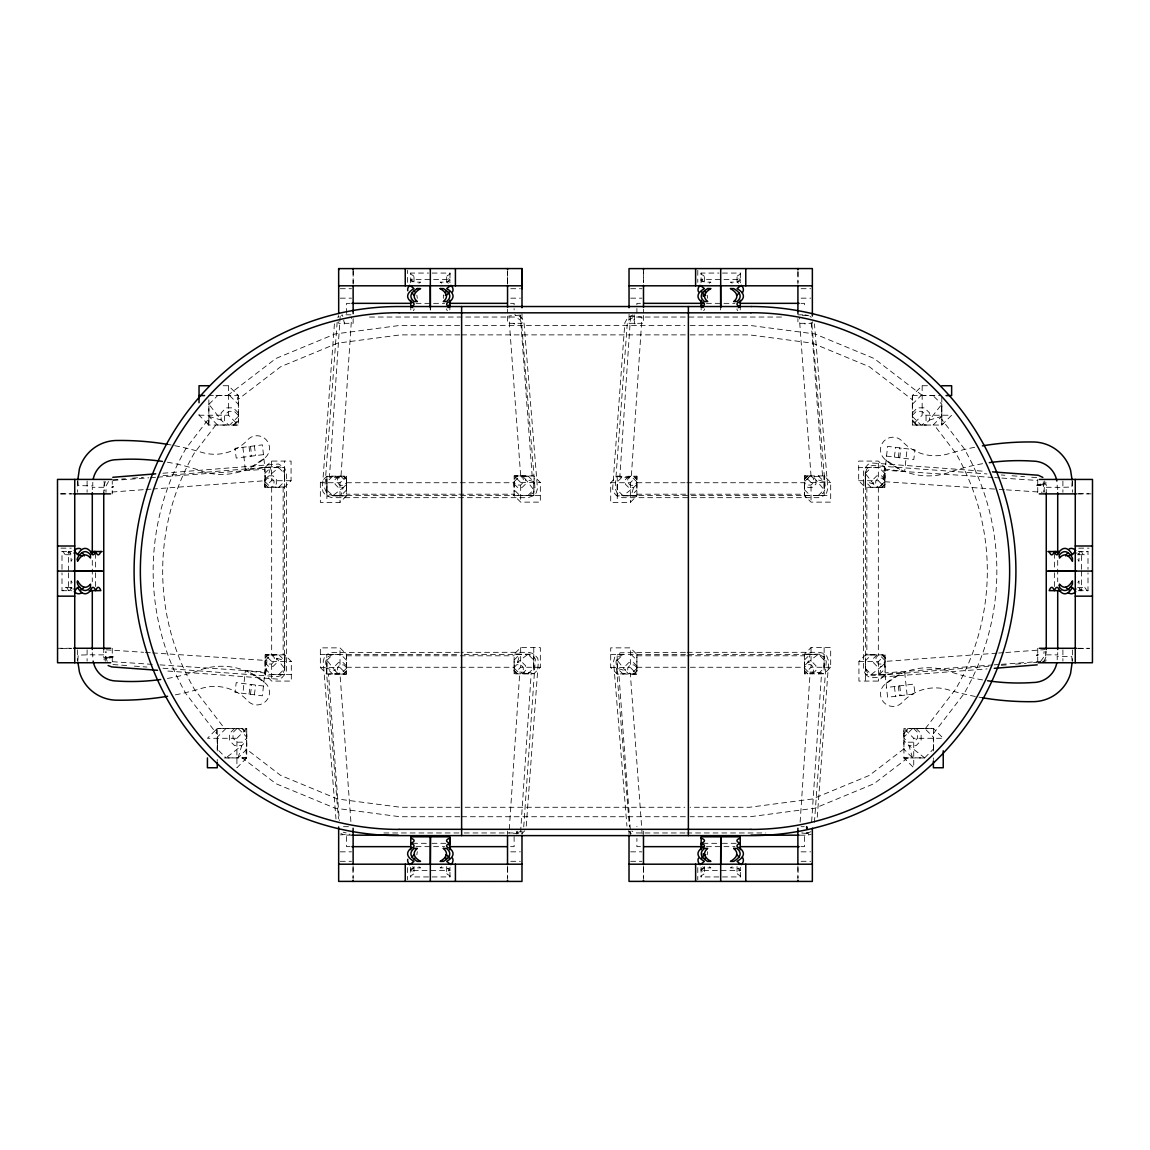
<?xml version="1.0" encoding="UTF-8"?>
<svg xmlns="http://www.w3.org/2000/svg" width="1150" height="1150" viewBox="0 0 1150 1150"><rect width="100%" height="100%" fill="white"/><g stroke="black" fill="none" stroke-linecap="round" stroke-linejoin="round"><path stroke-width="0.75" stroke-dasharray="5 3.75" d="M68.497 572.858L68.497 590.697A60.447 7.949 90 0 0 63.293 590.697L61.999 590.697L61.999 572.858M223.143 385.739L228.505 385.739L238.338 395.571L238.338 421.015L234.312 425.04M277.394 654.867L267.792 654.867L265.104 657.556L265.104 674.518L271.659 681.073L291.309 681.073L291.309 661.423L284.754 654.867L265.104 654.867L265.104 674.518L291.309 674.518M285.099 655.212L284.754 660.617L276.561 658.231L273.211 654.867M320.347 482.727L320.347 502.378L339.998 502.378L346.538 495.823L346.538 476.172L326.887 476.172L320.347 482.727L339.998 482.727L346.538 476.172L346.538 488.448M459.296 652.323L331.344 652.481L326.83 654.451L326.887 674.072L320.347 667.532L320.347 647.867L339.998 647.867L346.538 654.422L346.538 674.072L326.887 674.072L326.887 668.322L335.081 670.723L338.445 674.072M339.998 482.727L339.998 502.378M334.262 674.072L343.864 674.072L346.538 671.399L346.538 654.422L345.503 653.387M326.543 476.517L343.864 476.172L346.538 478.846L346.538 494.198L514.122 494.198L514.122 495.578L520.677 502.133L540.327 502.133L540.327 482.468L533.773 475.927L514.122 475.927L514.122 491.596M353.136 283.662L353.136 268.611M407.416 282.368L407.416 270.336M428.548 876.932L410.694 876.932L410.694 875.639A60.447 7.949 0 0 0 410.694 870.464L410.694 869.156A60.447 7.949 0 0 0 413.885 866.999M432.127 273.067L449.981 273.067L449.966 274.361A60.447 7.949 0 0 0 449.966 279.536L449.966 280.844A60.447 7.949 0 0 0 446.775 283.001M507.524 282.368L507.524 272.047M507.552 283.662L507.552 271.918M334.42 323.854L322.302 488.477L323.021 491.869L325.967 495.578L331.789 497.677L528.066 497.677L533.844 495.549L534.117 476.272M685.429 652.323L620.482 652.783L617.191 654.451L617.248 674.072L610.707 667.532L610.707 647.867L630.358 647.867L636.899 654.422L636.899 674.072L617.248 674.072L617.248 668.322L625.442 670.723L628.806 674.072M634.225 674.072L636.899 671.399L636.899 654.422M718.908 876.932L701.054 876.932L701.054 875.639A60.447 7.949 0 0 0 701.054 870.464L701.054 869.156A60.447 7.949 0 0 0 704.246 866.999M722.488 273.067L740.341 273.067L740.327 274.361A60.447 7.949 0 0 0 740.327 279.536L740.327 280.844A60.447 7.949 0 0 0 737.136 283.001M804.482 661.552L804.482 673.828L824.133 673.828L830.688 667.273L830.688 647.622L811.038 647.622L804.827 653.832M805.518 496.613L804.482 495.578L804.482 475.927L824.133 475.927L830.688 482.468L830.688 502.133L811.038 502.133L804.482 495.578L804.482 478.601L807.171 475.927M825.182 476.963L824.133 475.927L824.133 489.814L812.59 475.927M884.882 473.441L879.146 467.705L865.246 467.633L865.246 487.284L858.691 480.729L858.691 461.078L878.341 461.078L884.896 467.633L884.896 487.284L865.246 487.284L865.246 481.534L873.439 483.934L876.789 487.284M876.286 654.867L871.24 654.867L865.562 660.603L865.49 674.518L870.306 677.896L987.117 668.912M872.606 487.284L882.208 487.284L884.896 484.596L884.896 467.633L858.691 467.633M903.929 746.882L903.929 732.478L907.954 728.453L933.398 728.453L943.23 738.286L913.747 738.286L903.929 728.453L903.929 757.936L913.747 767.754L913.747 738.286M933.398 749.311L933.297 737.064L924.701 728.467M927.518 385.739L922.156 385.739L912.338 395.571L912.338 425.04L941.807 425.04L941.807 404.211L933.11 395.686M1081.503 569.293L1081.503 551.454A60.447 7.949 90 0 0 1086.707 551.454L1088.001 551.454L1088.001 569.293M105.254 661.221L105.915 651.418M340.184 316.322L329.446 477.207L340.874 477.969L351.627 317.084M509.277 829.337L519.8 672.031L531.228 672.793L520.476 833.678L509.048 832.916M800.127 822.193L810.161 672.031L821.589 672.793L811.555 822.954M1043.984 492.372L1044.746 480.93M637.043 826.663L636.741 826.577M77.812 660.747L78.229 655.112L92.862 654.724A24.136 24.136 0 0 0 93.193 661.394M526.24 826.146L538.358 661.523L537.654 658.131L533.672 653.746L528.885 652.323L461.078 652.323M814.416 822.423L826.261 661.509L824.794 657.426L819.087 654.551L687.269 654.551M817.262 817.204L828.719 661.523L826.792 656.104L822.926 653.186L819.246 652.323L687.211 652.323M1072.188 481.404L1071.771 487.054L1057.138 487.427A24.136 24.136 0 0 0 1056.807 480.757M523.724 826.951L535.368 658.95L532.349 655.629L528.727 654.551L461.035 654.551M263.637 686.061L236.21 682.611L234.988 692.357L262.401 695.808L264.859 673.038L245.367 670.579L242.909 693.364M886.363 456.09L913.79 459.54L915.012 449.794L887.599 446.344L885.141 469.114L904.633 471.572L907.091 448.802M249.033 694.126L250.269 684.379M250.47 694.312L251.692 684.566M254.394 694.801L255.616 685.055M894.384 457.096L895.606 447.35M898.308 457.599L899.53 447.853M899.731 457.772L900.967 448.026M337.166 322.115L324.774 488.491L326.844 493.249L331.947 495.449L527.893 495.449L532.953 493.235L535.009 488.491L521.568 323.049L519.915 319.585L514.452 317.041L367.339 317.041M533.773 668.064L533.773 654.178L514.122 654.178L520.677 647.622L540.327 647.622L540.327 667.273L533.773 673.828L514.122 673.828L514.122 654.178L519.872 654.178L517.486 662.371L514.122 665.735M830.688 667.273L811.038 667.273L804.482 673.828L804.482 654.178L810.232 654.178L807.846 662.371L804.482 665.735M105.397 481.62L103.903 485.429L103.744 492.143M1043.812 661.609L1046.098 656.722L1046.256 651.303M215.826 425.04L194.292 453.1A235.951 235.951 0 0 0 194.292 689.051L224.523 728.453M925.477 728.453L955.708 689.051A235.951 235.951 0 0 0 955.708 453.1L934.174 425.04M933.398 733.643L963.959 693.824A245.482 245.482 0 0 0 963.959 448.342L941.807 419.463M524.788 830.774L521.971 833.52M108.531 481.505L106.102 485.918L105.972 492.344M284.855 486.939L264.859 487.284L264.859 467.633L262.401 444.863L234.988 448.313L236.21 458.059L263.637 454.609M616.903 476.517L636.899 476.172L636.899 495.823L630.358 502.378L610.707 502.378L610.707 482.727L617.248 476.172L622.998 476.172L617.32 481.908L617.334 490.015L623.07 495.751L631.178 495.751L636.899 490.015M522.977 673.828L534.117 673.483M941.807 397.296L941.807 425.04L943.359 423.488M818.383 673.828L824.478 673.483M208.969 404.283L217.566 395.686M219.909 425.04L229.713 425.04L238.338 416.401M233.306 425.04L238.338 420.009M242.909 447.321L245.367 470.091L264.859 467.633L271.414 461.078L291.065 461.078L291.065 480.729L284.51 487.284L273.714 487.284M264.859 479.191L278.76 467.633L265.204 467.288M264.859 473.441L270.595 467.705L268.223 475.827L272.967 475.827L276.316 479.176L276.331 483.92L272.967 487.284M264.859 480.815L267.548 478.141L271.328 478.127L274.016 480.815L274.016 484.596L271.342 487.284L267.548 487.284L264.859 484.61L264.859 475.007M291.065 480.729L271.414 480.729L264.859 487.284L264.874 481.534L270.624 487.284M278.717 487.284L284.438 481.548L284.51 467.633L278.573 464.011L162.883 473.239M332.695 476.172L326.959 481.908L326.974 490.015L332.709 495.751M338.431 476.172L335.081 479.536L335.081 484.279L338.445 487.629L343.189 487.629L346.538 484.265M340.069 476.172L337.396 478.86L337.396 482.641L340.069 485.314L343.864 485.314L346.538 482.641M346.538 490.015L340.817 495.751L332.652 495.823L343.189 487.629L340.788 495.823L346.193 496.168M265.104 658.231L268.467 654.867M265.104 660.632L270.854 654.867L265.104 654.867L271.659 661.423L271.659 681.073M215.711 730.006L217.264 728.453L242.722 728.453L246.732 732.478L246.747 746.882M278.961 674.446L284.683 668.711M225.975 728.467L217.379 737.064L217.379 749.225L225.989 757.821M234.586 728.467L229.554 733.499L229.554 740.614L234.586 745.646L241.716 745.646L246.747 740.614M237.029 728.453L233.019 732.478L233.019 738.171L237.044 742.181L242.722 742.181L246.747 738.156M236.914 738.286L246.747 728.453L246.747 757.936L236.914 767.754L236.914 738.286L207.431 738.286L217.264 728.453L217.264 750.993M326.959 660.244L332.695 654.494M514.122 479.291L517.486 475.927M246.747 749.211L238.151 757.821L225.903 757.936L241.716 745.646L238.107 757.922L246.747 757.936L245.18 759.489M514.122 481.692L519.872 475.927L514.122 475.927L520.677 482.468L520.677 502.133M346.538 668.308L340.788 674.072L346.538 674.072L339.998 667.532L339.998 647.867M343.189 674.072L346.538 670.709M527.979 495.506L533.701 489.756M628.791 476.172L625.442 479.536L625.442 484.279L628.806 487.629L633.549 487.629L636.899 484.265M630.43 476.172L627.756 478.86L627.756 482.641L630.43 485.314L634.225 485.314L636.899 482.641M610.707 482.727L630.358 482.727L636.899 476.172L636.899 481.922L631.134 476.172M636.554 496.168L631.149 495.823L633.549 487.629L623.012 495.823M514.122 659.985L519.857 654.249M514.122 667.359L516.81 664.686L520.591 664.686L523.279 667.359L523.279 671.14L520.605 673.828M540.327 667.273L520.677 667.273L514.122 673.828L514.136 668.078L519.886 673.828M522.229 673.828L525.593 670.464L525.579 665.721L522.229 662.371L517.486 662.371L528.023 654.178M527.979 673.828L533.701 668.092L533.701 659.985L527.965 654.249M617.32 660.244L623.056 654.494L617.248 654.422L614.79 657.11L613.554 661.523L626.937 826.16M804.482 479.291L807.846 475.927M810.218 475.927L804.482 481.663L810.232 475.927L804.482 475.927L811.038 482.468L811.038 502.133M636.899 668.308L631.149 674.072L636.899 674.072L630.358 667.532L630.358 647.867M633.549 674.072L636.899 670.709M916.349 425.04L912.338 421.015L912.338 395.571L913.891 394.004M818.34 495.506L824.061 489.756M912.338 404.268L920.949 395.672M912.338 412.879L917.369 407.848L924.485 407.862L929.516 412.893L929.516 420.009L924.485 425.04M912.338 415.337L916.363 411.312L922.041 411.326L926.052 415.337L926.052 421.029L922.041 425.04M922.156 385.739L922.156 415.222L912.338 425.04L930.753 425.04M865.318 473.441L871.039 467.705M933.096 425.04L941.692 416.444L941.706 404.283L929.516 420.009L941.807 416.415M879.146 487.284L884.896 481.519L879.161 487.284L884.896 487.284L878.341 480.729L878.341 461.078M941.807 425.04L951.639 415.222L922.156 415.222M881.533 487.284L884.896 483.92M804.482 659.985L810.218 654.249M810.966 673.828L813.639 671.14L813.639 667.359L810.951 664.686L807.171 664.686L804.482 667.359L804.482 671.154L807.171 673.828M812.59 673.828L815.954 670.464L815.939 665.721L812.59 662.371L807.846 662.371L818.383 654.178L824.061 659.985L824.133 668.064M818.34 673.828L824.061 668.092L824.133 654.178L804.482 654.178M907.091 694.844L904.633 672.06L885.141 674.518L878.586 681.073L858.935 681.073L858.935 661.423L865.49 654.867L885.141 654.867L885.141 674.518L887.599 697.288L915.012 693.838L913.79 684.092L886.363 687.542M877.033 654.867L873.669 658.231L873.684 662.975L877.033 666.324L881.777 666.324L885.141 662.975M878.658 654.867L875.984 657.556L875.984 661.336L878.672 664.024L882.452 664.024L885.141 661.336M858.935 661.423L878.586 661.423L885.141 654.867L885.126 660.617L879.376 654.867M879.405 674.446L885.141 668.711M871.24 674.518L881.777 666.324L879.391 674.518L885.141 674.518L884.106 675.553M903.929 733.484L908.96 728.453M912.568 728.453L903.929 737.078L903.929 728.453L933.398 728.453L934.95 730.006M924.686 757.821L933.283 749.225M528.023 495.578L533.773 495.578L536.231 492.89L537.481 488.477L524.098 323.84C524.069 318.866 519.398 314.971 514.611 314.812M174.642 445.668A282.469 282.469 0 0 1 202.515 452.582A45.066 45.066 0 0 0 248.529 438.984A12.535 12.535 0 0 1 266.239 439.817A12.535 12.535 0 0 1 265.406 457.527L250.254 467.82M975.358 696.483A282.469 282.469 0 0 1 947.485 689.569A45.066 45.066 0 0 0 901.471 703.182A12.535 12.535 0 0 1 883.761 702.334A12.535 12.535 0 0 1 884.594 684.624L899.746 674.331M1040.693 661.264L1043.639 657.254L1044.027 651.604M227.571 395.571L275.899 358.484L335.096 333.96L399.869 325.436L459.856 325.436M903.929 748.88L869.342 775.416L812.432 798.991L749.498 807.271L690.129 807.271M907.652 757.936L874.101 783.667L814.904 808.191L750.131 816.73L690.144 816.73M337.626 317.271L338.704 316.48M521.367 831.091L516.652 832.959L461.035 832.959M810.908 831.694L808.048 832.83L801.622 832.959M811.152 834.167L808.551 835.015L807.961 832.485M341.147 315.33L342.484 314.985L342.815 316.48M107.712 658.059L103.917 658.936L104.765 661.538M1042.288 484.092L1046.083 483.216L1045.738 481.893M416.846 295.205L417.321 298.296M707.207 295.205L707.681 298.296M332.781 654.551L327.707 656.765L325.651 661.509L338.445 818.843M623.142 654.551L618.067 656.765L616.012 661.509L629.452 826.951M112.944 479.766L125.451 478.745M132.609 478.17L143.333 477.293M162.998 475.698L277.423 466.397C284.798 466.569 285.473 476.229 284.438 481.548M988.784 666.31L872.577 675.754L867.833 673.699L865.619 668.639L865.619 472.679L866.697 469.071L869.227 466.454L872.577 465.52L987.002 473.929M1001.305 665.289L1008.449 664.714M1015.608 664.139L1026.332 663.262M1033.491 662.673L1037.056 662.386M1042.389 484.883L1046.256 484.596L1046.256 491.711M107.611 657.268L103.744 657.556L103.744 650.44M802.484 315.718L810.649 315.114M112.987 480.456L148.724 477.825M150.506 477.696L155.868 477.293M157.651 477.164L264.859 469.257L265.707 480.686L153.137 488.994M112.039 492.027L144.21 489.641M145.993 489.512L151.354 489.124M996.863 653.171L884.292 661.466L885.141 672.894L992.349 664.988M998.646 653.027L1004.008 652.639M1005.79 652.51L1045.106 649.606M994.132 664.858L999.494 664.456M1001.276 664.326L1040.592 661.437M1042.374 661.293L1045.954 661.034L1045.221 651.245M340.371 834.886L350.175 834.167M410.708 282.771L410.708 273.067L428.562 273.067M701.069 282.771L701.069 273.067L718.923 273.067M340.299 288.707L351.541 288.707M510.758 288.707L520.404 288.707M630.66 288.707L641.901 288.707M801.119 288.707L810.764 288.707M340.299 298.166L351.541 298.166M510.758 298.166L520.404 298.166M630.66 298.166L641.901 298.166M801.119 298.166L810.764 298.166M350.103 303.341L346.538 303.341L346.538 314.812M416.07 303.341L444.604 303.341M510.557 303.341L514.122 303.341L514.122 309.896M640.464 303.341L636.899 303.341L636.899 313.174M706.431 303.341L734.951 303.341M800.917 303.341L804.482 303.341L804.482 308.257M350.966 314.812L343.85 314.812L343.965 316.336M797.856 314.812L804.482 314.812M781.482 317.041L634.383 317.041L628.949 319.599L627.311 323.049L615.135 488.491L617.205 493.249L622.308 495.449L818.254 495.449L823.314 493.235L825.369 488.491L811.713 322.115M465.189 325.436L684.811 325.436M690.144 325.436L750.131 325.436L814.904 333.96L874.101 358.484L922.429 395.571M459.871 334.88L400.502 334.88L337.568 343.16L280.658 366.735L237.662 399.726L237.662 395.571M461.624 334.88L688.376 334.88M690.129 334.88L749.498 334.88L812.432 343.16L869.342 366.735L912.338 399.726M229.698 395.571L212.304 395.571M920.977 395.571L936.632 395.571M238.093 728.453L246.732 737.078L246.747 728.453L216.603 728.453L216.603 733.643L186.041 693.824A245.482 245.482 0 0 1 186.041 448.342L208.193 419.463L208.193 425.04L238.338 425.04L238.338 395.571L208.854 395.571L208.854 425.04L199.036 415.222L199.036 411.643M912.338 395.571L940.082 395.571M199.036 415.222L228.505 415.222L238.338 425.04L229.713 425.04M264.859 467.633L284.51 467.633L286.609 473.354L286.609 669.631L285.746 673.296L281.851 677.853L277.423 679.104L164.68 670.809M526.413 475.927L516.81 475.927L514.122 478.601L514.136 489.828L519.872 495.506M858.691 480.729L878.341 480.729M520.677 482.468L540.327 482.468M811.038 482.468L830.688 482.468M346.538 482.741L514.122 482.741L514.122 495.578L540.327 495.578M636.899 482.741L685.041 482.741M686.823 482.741L804.482 482.741M103.744 487.284L92.288 487.284L92.288 490.849M1046.256 487.284L1057.712 487.284L1057.712 490.849M60.289 493.868L72.608 493.868M1078.7 493.753L1089.007 493.753M60.993 493.882L71.3 493.882M1077.392 493.882L1092.443 493.882M636.899 494.198L688.606 494.198M690.388 494.198L804.482 494.198M804.482 495.578L830.688 495.578M346.538 495.823L326.887 495.823L326.887 502.378M636.899 495.823L617.248 495.823L617.248 481.936M60.993 548.162L71.3 548.162M1078.7 548.162L1089.007 548.162M61.999 569.293L61.999 551.439L71.717 551.439M1078.283 551.454L1088.001 551.454M65.881 554.717L72.378 554.717M1077.622 554.731L1084.119 554.731M65.881 587.42L72.378 587.42M1077.622 587.434L1084.119 587.434M61.999 590.697L71.717 590.697M1078.283 590.712L1088.001 590.712L1088.001 572.872M57.557 648.269L72.608 648.269M1077.392 648.298L1089.711 648.298M60.993 648.413L71.3 648.413M1078.7 648.399L1089.007 648.399M320.347 654.422L459.253 654.551M610.707 654.422L685.486 654.551M103.744 654.867L92.288 654.867L92.288 651.303M1046.256 654.867L1057.712 654.867L1057.712 651.303M346.538 655.802L514.122 655.802M636.899 655.802L685.041 655.802M686.823 655.802L804.482 655.802M271.659 661.423L291.309 661.423M346.538 667.259L514.122 667.259M636.899 667.259L688.606 667.259M690.388 667.259L804.482 667.259M320.347 667.532L339.998 667.532M610.707 667.532L630.358 667.532M885.141 674.518L865.49 674.518L863.391 668.797L863.391 472.521L864.254 468.855L868.149 464.298L872.577 463.048L985.32 471.342M224.207 757.936L246.747 757.936M905.481 759.489L903.929 757.936L926.469 757.936M903.929 757.936L912.554 757.922L908.96 745.646L903.929 740.614M459.871 807.271L400.502 807.271L337.568 798.991L280.658 775.416L246.071 748.88L246.071 757.936M465.189 807.271L684.811 807.271M459.856 816.73L399.869 816.73L335.096 808.191L275.899 783.667L242.348 757.936M461.624 816.73L688.376 816.73M343.476 826.692L351.512 826.692M801.104 826.692L804.31 826.692M383.899 832.959L459.238 832.959M685.012 832.959L636.582 832.959L631.839 831.105M686.809 832.959L765.742 832.959M351.397 835.188L344.684 835.029L340.874 833.549M800.069 835.188L807.185 835.188L806.984 832.614M412.577 843.309L428.648 843.309M432.012 843.309L448.069 843.309M702.938 843.309L719.009 843.309M722.372 843.309L738.429 843.309M350.103 846.659L346.538 846.659L346.538 835.188M416.07 846.659L444.604 846.659M510.557 846.659L514.122 846.659L514.122 835.188M640.464 846.659L636.899 846.659L636.899 838.465M706.431 846.659L734.951 846.659M800.917 846.659L804.482 846.659L804.482 835.188M340.271 851.834L351.512 851.834M510.744 851.834L520.375 851.834M630.631 851.834L641.872 851.834M801.104 851.834L810.736 851.834M340.271 861.292L351.512 861.292M510.744 861.292L520.375 861.292M630.631 861.292L641.872 861.292M801.104 861.292L810.736 861.292M432.113 876.932L449.966 876.932L449.966 867.229M722.473 876.932L740.327 876.932L740.327 867.229M818.383 495.578L824.133 495.578L826.591 492.89L827.842 488.477L814.459 323.84M61.999 551.439L63.293 551.439A60.447 7.949 90 0 0 68.468 551.439L69.791 551.439A60.447 7.949 90 0 0 71.933 554.631M1088.001 590.712L1086.707 590.712A60.447 7.949 90 0 0 1081.532 590.712L1080.209 590.712A60.447 7.949 90 0 0 1078.068 587.521M871.24 654.867L865.49 654.867L865.49 681.073M917.197 728.453L924.773 728.467M992.896 477.466L883.861 470.177L883.085 481.62L997.496 489.268M994.693 477.595L1000.054 477.94M1001.837 478.069L1037.587 480.456M999.292 489.382L1004.654 489.742M1006.437 489.857L1042.188 492.243M106.016 649.793L143.563 652.294M145.346 652.409L150.708 652.769M152.504 652.898L266.915 660.531L266.139 671.974L157.104 664.686M112.413 661.696L155.308 664.571M802.671 833.132L810.836 833.678M1001.305 474.993L1004.884 475.252M1012.029 475.769L1024.549 476.704M1031.694 477.221L1038.004 477.696M112.944 664.542L127.247 665.591M134.392 666.123L146.912 667.043M162.998 668.222L277.423 676.646L280.772 675.697L283.303 673.095L284.381 669.473L284.51 461.078M444.173 295.234L443.354 295.047L443.354 298.296M804.971 314.812L808.953 315.804M346.222 832.959L343.203 832.212M707.192 854.795L707.667 851.704M416.832 854.795L417.306 851.704M533.773 481.677L525.579 479.277L522.229 475.927M899.746 469.301L884.594 459.022A12.535 12.535 0 0 1 883.761 441.298A12.535 12.535 0 0 1 901.471 440.464A45.066 45.066 0 0 0 947.485 454.063A282.469 282.469 0 0 1 975.358 447.149M250.254 672.851L265.406 683.143A12.535 12.535 0 0 1 266.239 700.853A12.535 12.535 0 0 1 248.529 701.687A45.066 45.066 0 0 0 202.515 688.088A282.469 282.469 0 0 1 174.642 695.003M810.146 316.451L811.224 317.256M631.235 833.549L628.403 830.803M884.882 479.176L881.533 475.827L876.789 475.827L873.425 479.191L873.439 483.934L865.246 473.397L865.318 481.548L871.053 487.284M884.896 480.815L882.208 478.127L878.413 478.141L875.739 480.815L875.739 484.61L878.428 487.284M818.326 475.927L824.061 481.649L815.939 479.277L815.954 484.021L812.59 487.384L807.846 487.384L804.497 484.035M810.951 475.927L813.639 478.601L813.639 482.396L810.966 485.07L807.171 485.07L804.482 482.396M804.497 489.771L810.232 495.506M882.452 654.867L885.141 657.541L885.141 667.158M881.777 654.867L885.141 658.231M865.562 668.725L871.298 674.446M634.225 476.172L636.899 478.846L636.899 488.448M633.549 476.172L636.899 479.521M804.497 668.078L810.247 673.828M804.497 670.479L807.846 673.828M527.965 475.927L533.701 481.649L533.773 495.578M520.591 475.927L523.279 478.601L523.279 482.396L520.605 485.07L516.81 485.07L514.122 482.396M514.136 484.035L517.486 487.384L522.229 487.384L525.593 484.021L525.579 479.277L533.773 489.814M631.163 654.494L636.899 660.229M636.899 665.965L633.549 662.616L628.791 662.616L625.442 665.979L625.442 670.723L617.248 660.186L617.334 668.351L623.07 674.072M636.899 667.604L634.225 664.93L630.43 664.93L627.756 667.604L627.756 671.399L630.43 674.072M343.189 476.172L346.538 479.521M340.774 476.172L346.538 481.922M514.136 670.479L517.486 673.828M238.338 395.571L236.785 394.004M516.81 673.828L514.122 671.154L514.122 661.552M229.727 395.672L238.323 404.268M238.323 412.879L233.292 407.848L226.176 407.862L221.145 412.893L221.145 420.009L226.176 425.04M238.338 415.337L234.312 411.312L228.62 411.326L224.609 415.337L224.609 421.029L228.634 425.04M278.702 467.705L284.438 473.441M217.58 425.04L208.969 416.444L208.854 404.211L221.145 420.009L208.869 416.415L208.854 425.04L207.302 423.488M264.859 483.934L268.223 487.284M346.538 660.229L340.803 654.494L326.887 654.422L324.429 657.11L323.193 661.523L335.987 819.001M346.538 665.965L343.189 662.616L338.431 662.616L335.081 665.979L335.081 670.723L326.887 660.186L326.974 668.351L332.709 674.072M346.538 667.604L343.864 664.93L340.069 664.93L337.396 667.604L337.396 671.399L340.069 674.072M278.947 654.867L284.683 660.603L284.754 668.754L276.561 658.231L276.575 662.975L273.211 666.324L268.467 666.324L265.118 662.975M271.572 654.867L274.261 657.541L274.261 661.336L271.587 664.024L267.792 664.024L265.104 661.336M265.118 668.725L270.854 674.446L284.754 674.518L284.754 654.867M241.701 728.453L246.732 733.484M912.338 416.401L920.963 425.04M912.338 420.009L917.369 425.04M916.09 728.467L921.121 733.499L921.107 740.614L916.076 745.646L908.96 745.646L924.758 757.936L912.525 757.821L903.929 749.211M913.632 728.453L917.657 732.478L917.643 738.171L913.632 742.181L907.939 742.181L903.929 738.156M107.252 661.293L106.116 658.433L105.987 652.007M1043.251 481.764L1044.013 491.941M517.313 831.234L517.902 833.793M343.678 320.203L344.554 323.998L344.252 320.131M899.731 685.86L900.967 695.606M898.308 686.047L899.53 695.793M894.384 686.536L895.606 696.282M254.394 445.869L255.616 455.616M250.47 446.358L251.692 456.119M249.033 446.545L250.269 456.291M634.211 314.812L634.915 323.998L632.845 314.985L627.986 317.271L624.867 322.748L612.663 488.477L613.381 491.869L616.328 495.578L622.15 497.677L818.426 497.677L824.205 495.549L824.133 475.927M516.523 831.335L516.724 833.937M1072.087 660.819L1071.771 656.592L1057.138 656.204A24.136 24.136 0 0 1 1056.807 662.874M811.181 322.259L822.523 475.927L811.095 476.761L799.351 317.745M642.16 834.052L630.301 673.239L618.872 674.072L630.344 829.524M630.473 831.321L630.732 834.886M350.879 821.531L339.94 673.239L328.512 674.072L339.322 820.597M104.046 481.117L104.779 490.921M77.913 481.332L78.229 485.573L92.862 485.947A24.136 24.136 0 0 1 93.193 479.277M884.882 473.383L884.896 478.429M740.327 876.932L740.327 875.639A60.447 7.949 0 0 1 740.327 870.464L740.327 869.156A60.447 7.949 0 0 1 737.136 866.999M701.069 273.067L701.069 274.361A60.447 7.949 0 0 1 701.069 279.536L701.069 280.844A60.447 7.949 0 0 1 704.26 283.001M449.966 876.932L449.966 875.639A60.447 7.949 0 0 1 449.966 870.464L449.966 869.156A60.447 7.949 0 0 1 446.775 866.999M410.708 273.067L410.708 274.361A60.447 7.949 0 0 1 410.708 279.536L410.708 280.844A60.447 7.949 0 0 1 413.899 283.001M217.264 737.092L217.264 749.311M1081.503 571.09L1081.503 590.712L1078.944 587.42A265.981 35.003 90 0 1 1077.881 589.073M1072.361 481.031L1072.361 492.272M1072.361 649.894L1072.361 661.149M1062.902 481.031L1062.902 492.272M1062.902 649.894L1062.902 661.149M1057.712 560.381L1057.712 581.771M1054.363 553.337L1054.378 569.394M1054.363 572.772L1054.378 588.829M1037.746 479.435L1037.746 485.861M1037.746 487.456L1037.746 493.882M1037.746 648.298L1037.746 661.149M933.398 728.453L933.398 750.993M933.398 757.936L933.398 759.489M878.586 661.423L878.586 681.073M878.327 487.284L878.327 654.867M866.856 487.284L866.856 654.867M824.133 647.622L824.133 673.828M812.36 321.77L812.36 323.308L797.913 323.308L797.913 318.636M811.038 647.622L811.038 667.273M798.028 272.047L798.028 282.368M798.028 867.632L798.028 877.953M797.913 271.342L797.913 283.662M797.884 866.338L797.884 878.658M740.341 273.067L740.327 282.771M740.241 306.691L740.241 309.939M737.049 276.949L737.049 283.432M737.035 866.568L737.035 873.051M720.806 306.691L720.604 309.939M704.361 276.949L704.361 283.432M704.346 866.568L704.346 873.051M701.169 306.691L701.169 309.939M701.054 867.229L701.054 876.932M697.777 270.336L697.777 282.368M697.777 867.632L697.777 879.664M643.497 268.611L643.497 283.662M643.497 309.149L643.497 312.872M643.497 315.488L643.497 323.308L629.05 323.308L629.05 313.634M643.482 831.148L643.482 834.512M643.482 866.338L643.482 878.658M643.367 272.047L643.367 282.368M643.367 867.632L643.367 877.953M630.358 482.727L630.358 502.378M629.021 831.148L629.021 834.512M617.248 476.172L617.248 502.378M533.773 647.622L533.773 673.828M521.999 313.634L521.999 323.308L507.552 323.308L507.552 315.488M521.985 831.148L521.985 834.512M520.677 647.622L520.677 667.273M507.668 867.632L507.668 877.953M507.552 271.342L507.552 283.374M507.552 309.149L507.552 312.872M507.524 831.148L507.524 834.512M507.524 866.338L507.524 878.658M449.981 273.067L449.966 282.771M449.88 306.691L449.88 309.939M446.689 276.949L446.689 283.432M446.674 866.568L446.674 873.051M430.445 306.691L430.445 309.939M430.244 306.691L430.244 309.939M414 276.949L414 283.432M413.986 866.568L413.986 873.051M410.809 306.691L410.809 309.939M410.694 867.229L410.694 876.932M407.416 867.632L407.416 879.664M353.136 271.342L353.136 283.374M353.136 318.636L353.136 323.308L338.689 323.308L338.689 321.77M353.122 866.338L353.122 878.658M353.007 867.632L353.007 877.953M338.689 315.488L338.689 317.228M283.144 487.284L283.144 654.867M271.673 487.284L271.673 654.867M271.414 461.078L271.414 480.729M228.505 385.739L228.505 415.222M217.264 759.489L217.264 760.912M112.254 481.016L112.254 484.222M112.254 490.647L112.254 493.868M112.254 648.269L112.254 654.695M112.254 656.305L112.254 662.731M95.622 553.322L95.637 569.379M95.622 572.758L95.637 588.814M92.288 560.381L92.288 581.771M87.098 481.016L87.098 492.257M87.098 649.879L87.098 661.121M77.639 481.016L77.639 492.257M77.639 649.879L77.639 661.121M68.497 571.076L68.497 551.439L71.056 554.746A265.981 35.003 90 0 1 72.119 553.078M737.797 310.615A60.447 7.949 0 0 1 737.064 308.861M732.148 283.173A265.981 35.003 0 0 0 730.48 282.124L733.758 282.124A265.981 35.003 0 0 1 735.425 283.173M738.702 283.173A265.981 35.003 0 0 0 737.035 282.124L740.327 279.536L701.069 279.565L704.375 282.124A265.981 35.003 0 0 0 702.707 283.173M704.346 308.861A60.447 7.949 0 0 1 703.613 310.615M709.262 283.173A265.981 35.003 0 0 1 710.916 282.124L707.652 282.124A265.981 35.003 0 0 0 705.985 283.173M447.436 310.615A60.447 7.949 0 0 1 446.703 308.861M441.787 283.173A265.981 35.003 0 0 0 440.119 282.124L443.397 282.124A265.981 35.003 0 0 1 445.064 283.173M448.342 283.173A265.981 35.003 0 0 0 446.674 282.124L449.966 279.536L410.708 279.565L414.014 282.124A265.981 35.003 0 0 0 412.347 283.173M413.986 308.861A60.447 7.949 0 0 1 413.253 310.615M418.902 283.173A265.981 35.003 0 0 1 420.555 282.124L417.292 282.124A265.981 35.003 0 0 0 415.624 283.173M709.248 866.827A265.981 35.003 0 0 0 710.901 867.876L707.681 867.934A265.981 35.003 0 0 1 705.971 866.827M702.693 866.827A265.981 35.003 0 0 0 704.361 867.876L701.054 870.464L740.327 870.435L737.021 867.876A265.981 35.003 0 0 0 738.688 866.827M732.133 866.827A265.981 35.003 0 0 1 730.466 867.876L733.686 867.934A265.981 35.003 0 0 0 735.411 866.827M1077.881 582.533A265.981 35.003 90 0 0 1078.944 580.865L1079.002 584.085A265.981 35.003 90 0 1 1077.881 585.81M1077.881 559.633A265.981 35.003 90 0 1 1078.944 561.301L1079.002 558.081A265.981 35.003 90 0 0 1077.881 556.37M1078.068 554.645A60.447 7.949 90 0 0 1080.209 551.454L1081.503 551.454L1078.944 554.746A265.981 35.003 90 0 0 1077.881 553.092M982.617 679.938A212.606 212.606 0 0 1 953.192 672.707A64.917 64.917 0 0 0 884.594 684.624M982.431 697.762A282.469 282.469 0 0 1 978.894 697.144M982.617 463.694A212.606 212.606 0 0 0 953.192 470.925A64.917 64.917 0 0 1 884.594 459.022M72.119 559.633A265.981 35.003 90 0 0 71.056 561.286L71.056 558.009A265.981 35.003 90 0 1 72.119 556.356M72.119 582.518A265.981 35.003 90 0 1 71.056 580.851L71.056 584.128A265.981 35.003 90 0 0 72.119 585.796M71.933 587.506A60.447 7.949 90 0 0 69.791 590.697L68.497 590.697L71.056 587.406A265.981 35.003 90 0 0 72.119 589.073M167.382 462.214A212.606 212.606 0 0 1 196.808 469.444A64.917 64.917 0 0 0 265.406 457.527M167.569 444.389A282.469 282.469 0 0 1 171.106 445.007M167.382 678.457A212.606 212.606 0 0 0 196.808 671.226A64.917 64.917 0 0 1 265.406 683.143M418.887 866.827A265.981 35.003 0 0 0 420.541 867.876L417.277 867.876A265.981 35.003 0 0 1 415.61 866.827M412.332 866.827A265.981 35.003 0 0 0 414 867.876L410.694 870.464L449.966 870.435L446.66 867.876A265.981 35.003 0 0 0 448.327 866.827M441.772 866.827A265.981 35.003 0 0 1 440.105 867.876L443.382 867.876A265.981 35.003 0 0 0 445.05 866.827M326.887 490.073L326.887 495.823L326.887 476.172L326.887 490.073M630.545 316.322L619.807 477.207L631.235 477.969L641.988 317.084L630.545 316.322M513.992 323.337L514.683 323.912L513.992 323.337M804.353 323.337L805.043 323.912L804.353 323.337M520.289 315.114L508.861 315.948L520.734 476.761L532.163 475.927L520.289 315.114"/><path stroke-width="1.5" d="M521.999 288.707L521.999 268.568L338.661 268.611L338.661 285.804L521.999 285.804M405.246 285.804L405.246 268.611M430.33 285.804L430.33 268.611M455.414 285.804L455.414 268.611M430.258 307.151L430.316 286.451L430.431 307.151M430.431 837.674L430.344 863.549L430.431 836.812M720.619 307.151L720.676 286.451L720.791 307.151M720.791 837.674L720.705 863.549L720.791 836.812M410.794 837.674L410.78 838.106A60.447 7.949 0 0 1 410.78 843.281A60.591 7.978 0 0 1 410.766 848.456A265.981 35.003 0 0 0 414 861.393L410.694 863.981A60.447 7.949 0 0 1 411.7 864.398M449.88 305.828L449.894 305.397A60.447 7.949 0 0 1 448.888 304.98M701.155 837.674L701.141 838.106A60.447 7.949 0 0 1 701.141 843.281A60.591 7.978 0 0 1 701.126 848.456A265.981 35.003 0 0 0 704.361 861.393L701.054 863.981A60.447 7.949 0 0 1 702.061 864.398M701.155 844.172L701.141 844.603A60.447 7.949 0 0 1 702.133 845.02M1065.806 556.011L1066.007 554.789A265.981 35.003 90 0 1 1068.163 552.791M77.812 479.924L79.407 468.754A39.359 39.359 0 0 1 117.516 440.479A282.469 282.469 0 0 1 167.569 444.389M1072.188 662.227L1070.592 673.397A39.359 39.359 0 0 1 1032.484 701.673A282.469 282.469 0 0 1 982.431 697.762M84.051 587.305L83.993 587.363A265.981 35.003 90 0 1 80.759 589.993M109.135 657.728L112.944 656.866L109.063 657.153M1040.865 484.423L1037.056 485.3L1040.937 484.998M736.518 295.205L736.992 295.047A265.981 35.003 0 0 0 739.004 292.905M414.518 854.795L414.043 854.953A265.981 35.003 0 0 0 412.031 857.095M445.812 295.234L446.631 295.047A265.981 35.003 0 0 0 449.262 291.812M112.786 477.308L155.724 473.829M994.276 668.337L1037.214 664.844M705.611 854.738L704.447 854.896A265.981 35.003 0 0 0 701.773 858.188M1048.742 551.554L1049.174 551.54A60.447 7.949 90 0 0 1054.349 551.54A60.591 7.978 90 0 0 1059.509 551.511A265.981 35.003 90 0 1 1072.447 554.746L1075.034 551.454A60.447 7.949 90 0 0 1075.883 553.265M1055.226 551.554L1055.657 551.54A60.447 7.949 90 0 0 1056.088 552.532M629.021 285.804L812.36 285.804M351.886 303.341L410.723 303.341M449.952 303.341L506.992 303.341M644.029 303.341L702.866 303.341M740.312 303.341L799.135 303.341M399.05 312.829L750.95 312.829M208.854 385.739L199.036 385.739L199.036 402.716M941.807 385.739L951.639 385.739L951.639 395.571L946.076 395.571M199.036 395.571L204.585 395.571M111.981 479.406L57.5 479.406L57.557 662.759L110.702 662.731M1039.298 479.435L1092.5 479.435L1092.443 662.745L1038.019 662.745M73.586 493.868L110.702 493.868M1039.298 493.882L1076.414 493.882M57.557 546.006L74.736 546.006M1075.264 545.991L1092.443 545.991M90.792 551.526L102.12 551.54M1047.88 551.554L1059.207 551.54M102.12 570.975L73.672 571.061L102.12 571.176M1047.88 570.989L1076.328 571.061L1047.88 571.191M57.557 571.076L74.736 571.076M1075.264 571.076L1092.443 571.076M89.168 590.626L100.826 590.626A60.447 7.949 90 0 0 95.651 590.626A60.591 7.978 90 0 0 90.491 590.64A265.981 35.003 90 0 1 77.553 587.406L74.966 590.697A60.447 7.949 90 0 0 74.118 588.886M1060.832 590.64L1049.174 590.64A60.447 7.949 90 0 1 1054.349 590.64A60.591 7.978 90 0 1 1059.509 590.654A265.981 35.003 90 0 0 1072.447 587.42L1075.034 590.712A60.447 7.949 90 0 1 1075.883 588.901M57.557 596.16L74.736 596.16M1075.264 596.16L1092.443 596.16M73.586 648.269L110.702 648.269M1039.298 648.298L1076.414 648.298M399.05 829.322L750.95 829.322M351.886 835.188L398.245 835.188M751.008 835.188L799.135 835.188M351.886 846.659L410.723 846.659M449.952 846.659L506.992 846.659M644.029 846.659L702.866 846.659M740.312 846.659L799.135 846.659M338.661 864.196L522.014 864.196M629.021 864.196L812.374 864.196M101.257 551.54L100.826 551.526A60.447 7.949 90 0 1 95.651 551.526A60.591 7.978 90 0 1 90.491 551.511A265.981 35.003 90 0 0 77.553 554.746L74.966 551.439A60.447 7.949 90 0 1 74.118 553.251M94.76 551.54L94.343 551.526A60.447 7.949 90 0 1 93.912 552.518M705.626 295.262L704.418 295.047A265.981 35.003 0 0 1 701.788 291.812M992.479 471.874L1038.306 475.252L1042.863 477.423M157.521 670.277L111.694 666.914L108.157 665.534M445.798 854.766L446.617 854.953A265.981 35.003 0 0 1 449.247 858.188M414.532 295.205L414.058 295.047A265.981 35.003 0 0 1 412.045 292.905M736.503 854.795L736.977 854.953A265.981 35.003 0 0 1 738.99 857.095M1065.906 587.161L1066.007 587.377A265.981 35.003 90 0 0 1069.241 590.008M806.998 828.244L806.624 826.634L806.653 828.288M1072.087 479.996L1070.592 470.249A39.359 39.359 0 0 0 1032.484 441.974A282.469 282.469 0 0 0 982.431 445.869M77.913 662.156L79.407 671.916A39.359 39.359 0 0 0 117.516 700.192A282.469 282.469 0 0 0 167.569 696.282M84.194 555.996L83.993 554.774A265.981 35.003 90 0 0 81.837 552.776M740.226 837.674L740.241 838.106A60.447 7.949 0 0 0 740.241 843.281A60.591 7.978 0 0 0 740.255 848.456A265.981 35.003 0 0 1 737.021 861.393L740.327 863.981A60.447 7.949 0 0 0 739.321 864.398M701.169 305.828L701.155 305.397A60.447 7.949 0 0 0 702.147 304.98M410.78 849.778L410.794 836.812L449.866 836.812L449.88 849.778M449.866 844.172L449.88 844.603A60.447 7.949 0 0 0 448.874 845.02M1075.264 479.406L1075.264 662.745M1057.712 492.631L1057.712 553.251M1057.712 590.683L1057.712 649.52M1046.256 492.631L1046.256 649.52M943.23 750.792L943.23 767.754L933.398 767.754L933.398 760.912M812.36 316.034L812.36 268.568L629.021 268.611L629.05 307.711M812.346 828.23L812.346 881.432L629.021 881.389L629.021 836.366M797.913 268.568L797.913 269.862M797.913 285.344L797.913 313.634M797.884 828.23L797.884 864.656M797.884 880.138L797.884 881.432M745.775 268.611L745.775 285.804M745.775 864.196L745.775 881.389M740.255 300.222L740.255 306.719A60.447 7.949 0 0 0 738.429 307.567M740.241 849.778L740.226 836.812L701.155 836.812L701.141 849.778M720.691 268.611L720.691 285.804M720.691 864.196L720.691 881.389M701.155 300.222L701.155 306.719A60.447 7.949 0 0 1 702.966 307.567M695.606 268.611L695.606 285.804M695.621 864.196L695.621 881.389M688.376 306.533L688.376 835.619M643.497 268.568L643.497 269.862M643.497 285.344L643.497 307.395M643.482 836.366L643.482 864.656M643.482 880.138L643.482 881.432M521.999 268.568L521.999 307.711M521.985 836.366L521.985 881.432L338.661 881.389L338.661 826.951M507.552 268.568L507.552 269.862M507.552 285.344L507.552 307.395M507.524 836.366L507.524 864.656M507.524 880.138L507.524 881.432M461.624 306.533L461.624 835.619M455.414 864.196L455.414 881.389M449.894 300.222L449.894 306.719A60.447 7.949 0 0 0 448.069 307.567M449.866 837.674L449.866 842.548M430.33 864.196L430.33 881.389M410.794 300.222L410.794 306.719A60.447 7.949 0 0 1 412.606 307.567M405.26 864.196L405.26 881.389M353.136 268.568L353.136 269.862M353.136 285.344L353.136 313.634M353.122 828.23L353.122 864.656M353.122 880.138L353.122 881.432M338.689 268.568L338.689 269.862M338.689 285.344L338.689 313.634M217.264 762.206L217.264 767.754L207.431 767.754L207.431 757.936M103.744 492.631L103.744 649.52M92.288 492.631L92.288 553.251M92.288 590.683L92.288 649.52M74.736 479.406L74.736 662.759M740.255 306.719A60.591 7.978 0 0 1 740.269 301.544A265.981 35.003 0 0 0 737.035 288.607L740.327 286.019A60.447 7.949 0 0 1 739.335 285.603M741.276 285.315A265.981 35.003 0 0 1 742.268 292.905M701.155 306.719A60.591 7.978 0 0 0 701.141 301.544A265.981 35.003 0 0 1 704.375 288.607L701.069 286.019A60.447 7.949 0 0 0 702.061 285.603M705.683 292.905A265.981 35.003 0 0 1 704.691 290.734M702.952 295.895A60.591 7.978 0 0 1 703.584 296.326M698.51 291.812A265.981 35.003 0 0 1 700.134 285.329M449.894 306.719A60.591 7.978 0 0 1 449.909 301.544A265.981 35.003 0 0 0 446.674 288.607L449.966 286.019A60.447 7.949 0 0 1 448.974 285.603M446.358 290.734A265.981 35.003 0 0 1 445.366 292.905M450.915 285.315A265.981 35.003 0 0 1 452.539 291.812M410.794 306.719A60.591 7.978 0 0 0 410.78 301.544A265.981 35.003 0 0 1 414.014 288.607L410.708 286.019A60.447 7.949 0 0 0 411.7 285.603M414.704 291.812A265.981 35.003 0 0 1 414.331 290.734M407.776 290.734A265.981 35.003 0 0 1 409.774 285.329M704.677 859.266A265.981 35.003 0 0 1 705.669 857.095M703.57 853.674A60.591 7.978 0 0 1 702.938 854.105M700.12 864.685A265.981 35.003 0 0 1 698.496 858.188M742.268 857.095A265.981 35.003 0 0 1 741.261 864.671M1071.412 587.204A265.981 35.003 90 0 1 1070.334 587.089M1075.739 591.661A265.981 35.003 90 0 1 1068.163 592.652M1068.163 556.068A265.981 35.003 90 0 1 1071.412 554.961M1069.241 548.895A265.981 35.003 90 0 1 1075.739 550.519M1056.807 662.874A24.136 24.136 0 0 1 1032.987 682.511A212.606 212.606 0 0 1 987.62 680.742M1056.807 480.757A24.136 24.136 0 0 0 1032.987 461.136A212.606 212.606 0 0 0 989.288 462.659M750.95 312.743A258.333 258.333 0 0 1 1009.643 571.076A258.333 258.333 0 0 1 750.95 829.409M399.05 829.409A258.333 258.333 0 0 1 140.357 571.076A258.333 258.333 0 0 1 399.05 312.743M78.588 554.947A265.981 35.003 90 0 1 81.837 556.054M74.261 550.505A265.981 35.003 90 0 1 80.759 548.881M79.666 587.075A265.981 35.003 90 0 1 78.588 587.19M81.837 592.638A265.981 35.003 90 0 1 74.261 591.646M93.193 479.277A24.136 24.136 0 0 1 117.013 459.655A212.606 212.606 0 0 1 162.38 461.423M93.193 661.394A24.136 24.136 0 0 0 117.013 681.03A212.606 212.606 0 0 0 160.713 679.492M414.316 859.266A265.981 35.003 0 0 1 414.69 858.188M409.759 864.685A265.981 35.003 0 0 1 407.761 859.266M449.88 838.106A60.447 7.949 0 0 0 449.88 843.281A60.591 7.978 0 0 0 449.894 848.456A265.981 35.003 0 0 1 446.66 861.393L449.966 863.981A60.447 7.949 0 0 0 448.96 864.398M445.352 857.095A265.981 35.003 0 0 1 446.344 859.266M452.525 858.188A265.981 35.003 0 0 1 450.901 864.671M77.337 559.231L77.553 561.286A265.981 35.003 90 0 1 90.491 558.052L90.491 554.774A265.981 35.003 90 0 0 77.553 558.009L77.337 559.231M77.337 582.072L77.553 584.128A265.981 35.003 90 0 0 90.491 587.363L90.534 584.143A265.981 35.003 90 0 1 77.553 580.851L77.337 582.072M1059.308 556.011L1059.509 558.066A265.981 35.003 90 0 1 1072.447 561.301L1072.447 558.023A265.981 35.003 90 0 0 1059.509 554.789L1059.308 556.011M1059.308 585.307L1059.509 587.377A265.981 35.003 90 0 0 1072.447 584.143L1072.447 580.865A265.981 35.003 90 0 1 1059.509 584.099L1059.308 585.307M112.298 487.312L112.844 486.738L112.298 487.312M1037.717 654.738L1037.156 655.428L1037.717 654.738M417.335 288.549L417.292 288.607A265.981 35.003 0 0 0 414.058 301.544L417.321 301.544A265.981 35.003 0 0 1 420.555 288.607L417.335 288.549M440.177 288.549L440.119 288.607A265.981 35.003 0 0 1 443.354 301.544L446.631 301.544A265.981 35.003 0 0 0 443.397 288.607L440.177 288.549M707.696 288.549L707.652 288.607A265.981 35.003 0 0 0 704.418 301.544L707.681 301.544A265.981 35.003 0 0 1 710.916 288.607L707.868 288.506M730.538 288.549L730.48 288.607A265.981 35.003 0 0 1 733.714 301.544L736.992 301.544A265.981 35.003 0 0 0 733.758 288.607L730.538 288.549M414.086 848.398L414.043 848.456A265.981 35.003 0 0 0 417.277 861.393L420.541 861.393A265.981 35.003 0 0 1 417.306 848.456L414.086 848.398M443.397 848.398L443.339 848.456A265.981 35.003 0 0 1 440.105 861.393L443.382 861.393A265.981 35.003 0 0 0 446.617 848.456L443.397 848.398M704.447 848.398L704.404 848.456A265.981 35.003 0 0 0 707.638 861.393L710.901 861.393A265.981 35.003 0 0 1 707.667 848.456L704.447 848.398M733.758 848.398L733.7 848.456A265.981 35.003 0 0 1 730.466 861.393L733.743 861.393A265.981 35.003 0 0 0 736.977 848.456L733.758 848.398M751.367 306.533L398.633 306.533A264.543 264.543 0 0 0 134.09 571.076A264.543 264.543 0 0 0 398.633 835.619L751.367 835.619A264.543 264.543 0 0 0 1015.91 571.076A264.543 264.543 0 0 0 751.367 306.533"/></g></svg>
